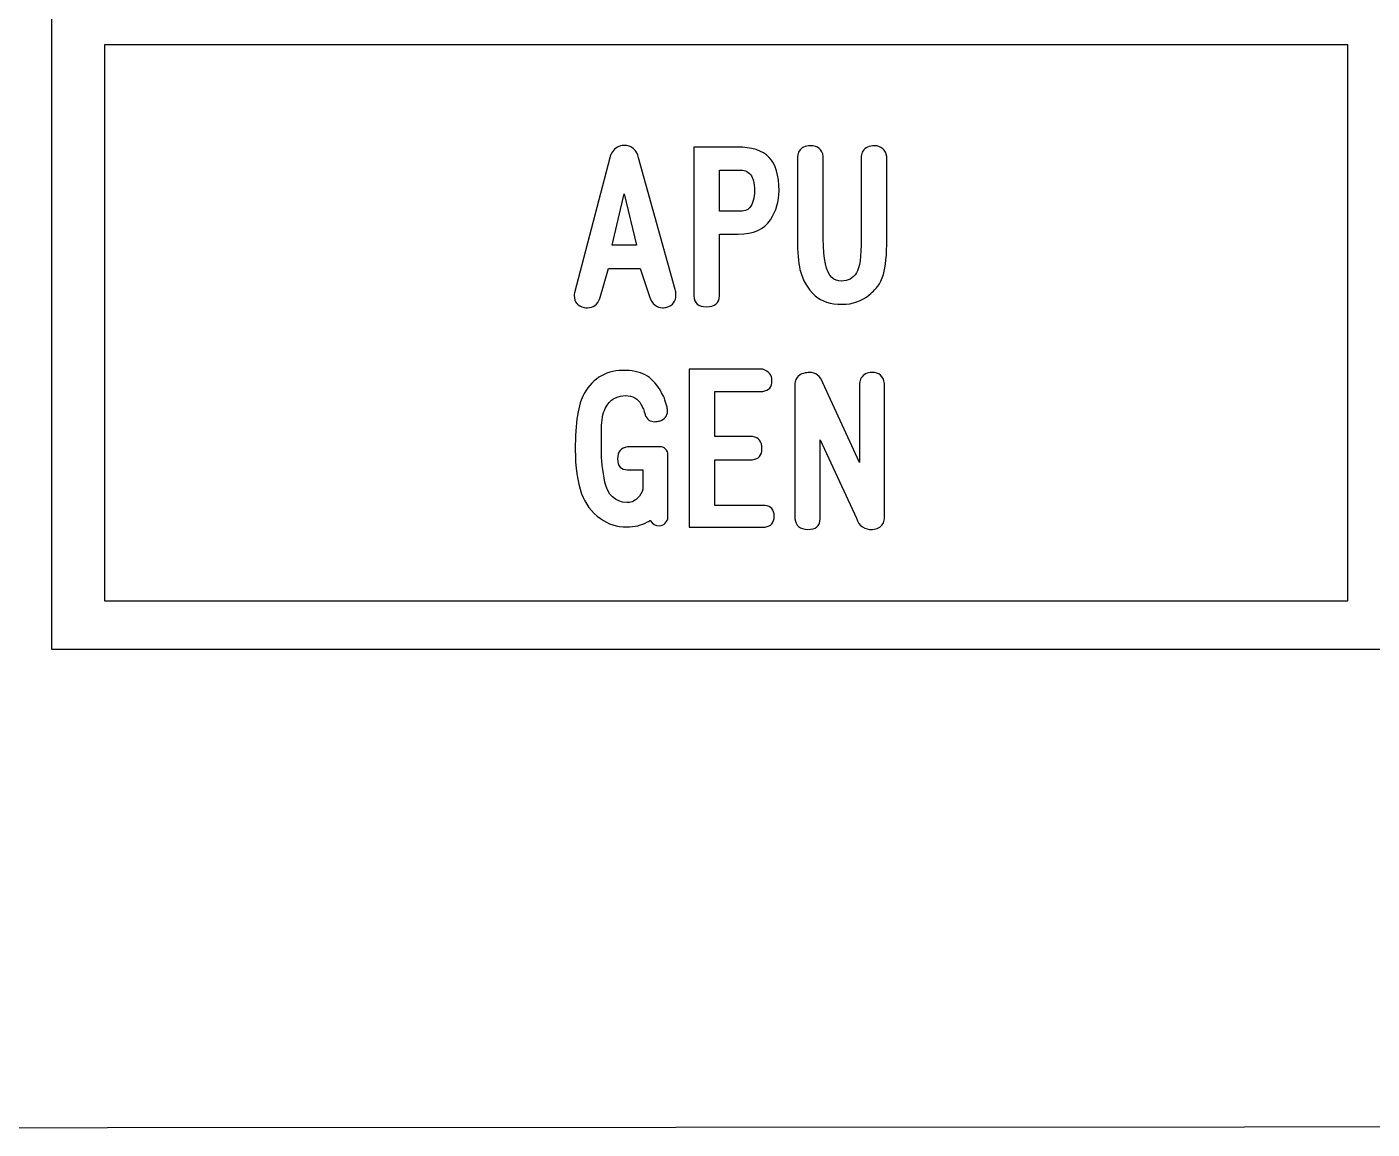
# Model space of a CAD drawing. Extents: x -224 to 225, y -79 to 79.
# Drawn here: x 101.46 to 127.49, y -78.63 to -57.31 of the extents above; entities that cross this region are included whole.
import ezdxf

# ---------------------------------------------------------------- set-up
doc = ezdxf.new("R2010")
doc.units = 0
doc.header["$MEASUREMENT"] = 0
doc.layers.add('PLAN_1', color=7, linetype='CONTINUOUS')

msp = doc.modelspace()

# ---------------------------------------------------------------- linework, layer by layer
at = {"layer": 'PLAN_1', "color": 250}
for points, knots in [([(223.9759, 78.3773), (223.9759, 78.3773), (80.9759, 78.3773), (80.9759, 78.3773), (80.9759, 78.3773), (80.4251, 78.3773), (79.9759, 77.9273), (79.9759, 77.3758), (79.9759, 77.3758), (79.9759, 77.3758), (79.9758, 71.3342), (79.9758, 71.3342), (79.9758, 71.3342), (79.9758, 70.7827), (80.4251, 70.3325), (80.9759, 70.3325), (80.9759, 70.3325), (80.9759, 70.3325), (84.7471, 70.3329), (84.7471, 70.3329), (84.7471, 70.3329), (84.7471, 70.3329), (84.7471, 70.3312), (84.7471, 70.3312), (84.7471, 70.3312), (84.7774, 70.3321), (84.8074, 70.3317), (84.8374, 70.3317), (84.8374, 70.3317), (88.2125, 70.3329), (90.9501, 67.5933), (90.9501, 64.2164), (90.9501, 64.2164), (90.9499, 60.8399), (88.2127, 58.101), (84.8374, 58.101), (84.8374, 58.101), (84.8072, 58.1014), (84.7774, 58.1018), (84.7474, 58.1024), (84.7474, 58.1024), (84.7474, 58.1024), (84.7471, 58.1014), (84.7471, 58.1014), (84.7471, 58.1014), (84.7471, 58.1014), (80.9759, 58.1014), (80.9759, 58.1014), (80.9759, 58.1014), (80.4251, 58.1014), (79.9759, 57.6514), (79.9759, 57.0999), (79.9759, 57.0999), (79.9759, 57.0999), (79.9758, -57.5), (79.9758, -57.5), (79.9758, -57.5), (79.9758, -58.0516), (80.4251, -58.5014), (80.9759, -58.5014), (80.9759, -58.5014), (80.9759, -58.5014), (84.7471, -58.5013), (84.7471, -58.5013), (84.7471, -58.5013), (84.7471, -58.5013), (84.7471, -58.502), (84.7471, -58.502), (84.7471, -58.502), (84.7774, -58.5013), (84.8074, -58.5014), (84.8374, -58.5014), (84.8374, -58.5014), (88.2125, -58.5013), (90.9501, -61.2399), (90.9501, -64.6167), (90.9501, -64.6167), (90.9499, -67.9901), (88.2177, -70.7272), (84.8467, -70.7321), (84.8467, -70.7321), (84.8397, -70.7321), (84.8338, -70.732), (84.8269, -70.7319), (84.8269, -70.7319), (84.8002, -70.7315), (84.7739, -70.7314), (84.7474, -70.7309), (84.7474, -70.7309), (84.7474, -70.7309), (84.7471, -70.7314), (84.7471, -70.7314), (84.7471, -70.7314), (84.7471, -70.7314), (80.9759, -70.7314), (80.9759, -70.7314), (80.9759, -70.7314), (80.4251, -70.7314), (79.9759, -71.181), (79.9759, -71.7325), (79.9759, -71.7325), (79.9759, -71.7325), (79.9758, -77.6209), (79.9758, -77.6209), (79.9758, -77.6209), (79.9758, -77.9033), (80.0791, -78.1466), (80.2822, -78.3424), (80.2822, -78.3424), (80.4854, -78.5379), (80.7318, -78.6325), (81.0136, -78.6218), (81.0136, -78.6218), (81.0136, -78.6218), (224.0136, -78.5346), (224.0136, -78.5346), (224.0136, -78.5346), (224.5508, -78.5142), (224.9758, -78.0725), (224.9758, -77.5342), (224.9758, -77.5342), (224.9758, -77.5342), (224.9758, -71.7378), (224.9758, -71.7378), (224.9758, -71.7378), (224.9758, -71.1866), (224.5266, -70.7368), (223.9758, -70.7368), (223.9758, -70.7368), (223.9758, -70.7368), (220.4778, -70.7365), (220.4778, -70.7365), (220.4778, -70.7365), (220.4778, -70.7365), (220.4778, -70.735), (220.4778, -70.735), (220.4778, -70.735), (220.4481, -70.7357), (220.4179, -70.7368), (220.3879, -70.7368), (220.3879, -70.7368), (217.0127, -70.7365), (214.2753, -67.9983), (214.2753, -64.6215), (214.2753, -64.6215), (214.2753, -61.2481), (217.0057, -58.5128), (220.3752, -58.506), (220.3752, -58.506), (220.381, -58.5058), (220.3857, -58.506), (220.3914, -58.5058), (220.3914, -58.5058), (220.4203, -58.5054), (220.4492, -58.5066), (220.4779, -58.5072), (220.4779, -58.5072), (220.4779, -58.5072), (220.4778, -58.505), (220.4778, -58.505), (220.4778, -58.505), (220.4778, -58.505), (223.9759, -58.505), (223.9759, -58.505), (223.9759, -58.505), (224.5267, -58.505), (224.9758, -58.0556), (224.9758, -57.5041), (224.9758, -57.5041), (224.9758, -57.5041), (224.9758, 57.096), (224.9758, 57.096), (224.9758, 57.096), (224.9758, 57.6478), (224.5266, 58.0971), (223.9758, 58.0971), (223.9758, 58.0971), (223.9758, 58.0971), (220.4778, 58.0973), (220.4778, 58.0973), (220.4778, 58.0973), (220.4778, 58.0973), (220.4778, 58.099), (220.4778, 58.099), (220.4778, 58.099), (220.4481, 58.0981), (220.4179, 58.0971), (220.3879, 58.0971), (220.3879, 58.0971), (217.0127, 58.0973), (214.2753, 60.8356), (214.2753, 64.2126), (214.2753, 64.2126), (214.2753, 67.5856), (217.0053, 70.3207), (220.3743, 70.3279), (220.3743, 70.3279), (220.3808, 70.3282), (220.386, 70.3279), (220.3923, 70.328), (220.3923, 70.328), (220.4209, 70.3288), (220.4495, 70.3274), (220.4779, 70.3268), (220.4779, 70.3268), (220.4779, 70.3268), (220.4778, 70.3291), (220.4778, 70.3291), (220.4778, 70.3291), (220.4778, 70.3291), (223.9759, 70.3291), (223.9759, 70.3291), (223.9759, 70.3291), (224.5267, 70.3291), (224.9758, 70.7785), (224.9758, 71.3299), (224.9758, 71.3299), (224.9758, 71.3299), (224.9758, 77.3759), (224.9758, 77.3759), (224.9758, 77.3759), (224.9758, 77.9276), (224.5265, 78.377), (223.9759, 78.3773)], [0, 0, 0, 0, 0.0175439, 0.0175439, 0.0175439, 0.0175439, 0.0350877, 0.0350877, 0.0350877, 0.0350877, 0.0526316, 0.0526316, 0.0526316, 0.0526316, 0.0701754, 0.0701754, 0.0701754, 0.0701754, 0.0877193, 0.0877193, 0.0877193, 0.0877193, 0.1052632, 0.1052632, 0.1052632, 0.1052632, 0.122807, 0.122807, 0.122807, 0.122807, 0.1403509, 0.1403509, 0.1403509, 0.1403509, 0.1578947, 0.1578947, 0.1578947, 0.1578947, 0.1754386, 0.1754386, 0.1754386, 0.1754386, 0.1929825, 0.1929825, 0.1929825, 0.1929825, 0.2105263, 0.2105263, 0.2105263, 0.2105263, 0.2280702, 0.2280702, 0.2280702, 0.2280702, 0.245614, 0.245614, 0.245614, 0.245614, 0.2631579, 0.2631579, 0.2631579, 0.2631579, 0.2807018, 0.2807018, 0.2807018, 0.2807018, 0.2982456, 0.2982456, 0.2982456, 0.2982456, 0.3157895, 0.3157895, 0.3157895, 0.3157895, 0.3333333, 0.3333333, 0.3333333, 0.3333333, 0.3508772, 0.3508772, 0.3508772, 0.3508772, 0.3684211, 0.3684211, 0.3684211, 0.3684211, 0.3859649, 0.3859649, 0.3859649, 0.3859649, 0.4035088, 0.4035088, 0.4035088, 0.4035088, 0.4210526, 0.4210526, 0.4210526, 0.4210526, 0.4385965, 0.4385965, 0.4385965, 0.4385965, 0.4561404, 0.4561404, 0.4561404, 0.4561404, 0.4736842, 0.4736842, 0.4736842, 0.4736842, 0.4912281, 0.4912281, 0.4912281, 0.4912281, 0.5087719, 0.5087719, 0.5087719, 0.5087719, 0.5263158, 0.5263158, 0.5263158, 0.5263158, 0.5438596, 0.5438596, 0.5438596, 0.5438596, 0.5614035, 0.5614035, 0.5614035, 0.5614035, 0.5789474, 0.5789474, 0.5789474, 0.5789474, 0.5964912, 0.5964912, 0.5964912, 0.5964912, 0.6140351, 0.6140351, 0.6140351, 0.6140351, 0.6315789, 0.6315789, 0.6315789, 0.6315789, 0.6491228, 0.6491228, 0.6491228, 0.6491228, 0.6666667, 0.6666667, 0.6666667, 0.6666667, 0.6842105, 0.6842105, 0.6842105, 0.6842105, 0.7017544, 0.7017544, 0.7017544, 0.7017544, 0.7192982, 0.7192982, 0.7192982, 0.7192982, 0.7368421, 0.7368421, 0.7368421, 0.7368421, 0.754386, 0.754386, 0.754386, 0.754386, 0.7719298, 0.7719298, 0.7719298, 0.7719298, 0.7894737, 0.7894737, 0.7894737, 0.7894737, 0.8070175, 0.8070175, 0.8070175, 0.8070175, 0.8245614, 0.8245614, 0.8245614, 0.8245614, 0.8421053, 0.8421053, 0.8421053, 0.8421053, 0.8596491, 0.8596491, 0.8596491, 0.8596491, 0.877193, 0.877193, 0.877193, 0.877193, 0.8947368, 0.8947368, 0.8947368, 0.8947368, 0.9122807, 0.9122807, 0.9122807, 0.9122807, 0.9298246, 0.9298246, 0.9298246, 0.9298246, 0.9473684, 0.9473684, 0.9473684, 0.9473684, 0.9649123, 0.9649123, 0.9649123, 0.9649123, 1, 1, 1, 1]), ([(101.9357, 69.1187), (101.9357, 69.1187), (203.0161, 69.1187), (203.0161, 69.1187), (203.0161, 69.1187), (203.0161, 69.1187), (203.0161, -69.3472), (203.0161, -69.3472), (203.0161, -69.3472), (203.0161, -69.3472), (101.9357, -69.3472), (101.9357, -69.3472), (101.9357, -69.3472), (101.9357, -69.3472), (101.9357, 69.1187), (101.9357, 69.1187)], [0, 0, 0, 0, 0.2, 0.2, 0.2, 0.2, 0.4, 0.4, 0.4, 0.4, 0.6, 0.6, 0.6, 0.6, 1, 1, 1, 1]), ([(102.9594, -57.6593), (102.9594, -57.6593), (127.0183, -57.6593), (127.0183, -57.6593), (127.0183, -57.6593), (127.0183, -57.6593), (127.0183, -68.4135), (127.0183, -68.4135), (127.0183, -68.4135), (127.0183, -68.4135), (102.9594, -68.4135), (102.9594, -68.4135), (102.9594, -68.4135), (102.9594, -68.4135), (102.9594, -57.6593), (102.9594, -57.6593)], [0, 0, 0, 0, 0.2, 0.2, 0.2, 0.2, 0.4, 0.4, 0.4, 0.4, 0.6, 0.6, 0.6, 0.6, 1, 1, 1, 1])]:
    msp.add_open_spline(points, degree=3, knots=knots, dxfattribs=at)
at = {"layer": 'PLAN_1', "color": 7}
for points, knots in [([(113.5041, -62.5279), (113.5041, -62.5279), (113.3293, -61.985), (113.3293, -61.985), (113.3293, -61.985), (113.3293, -61.985), (112.7165, -61.985), (112.7165, -61.985), (112.7165, -61.985), (112.7165, -61.985), (112.5487, -62.5642), (112.5487, -62.5642), (112.5487, -62.5642), (112.5004, -62.6856), (112.4189, -62.7467), (112.3045, -62.7467), (112.3045, -62.7467), (112.2861, -62.7466), (112.2663, -62.7448), (112.2454, -62.7409), (112.2454, -62.7409), (112.1152, -62.7148), (112.0496, -62.6385), (112.0496, -62.5121), (112.0496, -62.5121), (112.0497, -62.4923), (112.0515, -62.4746), (112.0553, -62.46), (112.0553, -62.46), (112.0553, -62.46), (112.737, -59.8467), (112.737, -59.8467), (112.737, -59.8467), (112.7497, -59.8009), (112.7666, -59.7615), (112.7889, -59.7297), (112.7889, -59.7297), (112.8423, -59.6496), (112.9167, -59.6089), (113.0126, -59.6063), (113.0126, -59.6063), (113.0846, -59.6051), (113.1468, -59.6274), (113.1995, -59.6724), (113.1995, -59.6724), (113.2523, -59.7176), (113.2841, -59.7755), (113.2955, -59.8467), (113.2955, -59.8467), (113.2955, -59.8467), (114.0032, -62.3912), (114.0032, -62.3912), (114.0032, -62.3912), (114.0133, -62.4238), (114.0183, -62.4575), (114.0183, -62.4936), (114.0183, -62.4936), (114.0185, -62.6214), (113.9592, -62.7021), (113.8409, -62.7353), (113.8409, -62.7353), (113.8137, -62.7428), (113.7869, -62.7467), (113.7608, -62.7467), (113.7608, -62.7467), (113.6432, -62.7466), (113.5574, -62.6736), (113.5041, -62.5279)], [0, 0, 0, 0, 0.0555556, 0.0555556, 0.0555556, 0.0555556, 0.1111111, 0.1111111, 0.1111111, 0.1111111, 0.1666667, 0.1666667, 0.1666667, 0.1666667, 0.2222222, 0.2222222, 0.2222222, 0.2222222, 0.2777778, 0.2777778, 0.2777778, 0.2777778, 0.3333333, 0.3333333, 0.3333333, 0.3333333, 0.3888889, 0.3888889, 0.3888889, 0.3888889, 0.4444444, 0.4444444, 0.4444444, 0.4444444, 0.5, 0.5, 0.5, 0.5, 0.5555556, 0.5555556, 0.5555556, 0.5555556, 0.6111111, 0.6111111, 0.6111111, 0.6111111, 0.6666667, 0.6666667, 0.6666667, 0.6666667, 0.7222222, 0.7222222, 0.7222222, 0.7222222, 0.7777778, 0.7777778, 0.7777778, 0.7777778, 0.8333333, 0.8333333, 0.8333333, 0.8333333, 0.8888889, 0.8888889, 0.8888889, 0.8888889, 1, 1, 1, 1]), ([(115.8479, -61.0424), (115.7276, -61.23), (115.5185, -61.3233), (115.2223, -61.3233), (115.2223, -61.3233), (115.2223, -61.3233), (114.8607, -61.3233), (114.8607, -61.3233), (114.8607, -61.3233), (114.8607, -61.3233), (114.8607, -62.5178), (114.8607, -62.5178), (114.8607, -62.5178), (114.8543, -62.6571), (114.7703, -62.7263), (114.6095, -62.7263), (114.6095, -62.7263), (114.4519, -62.7262), (114.3698, -62.6571), (114.3634, -62.5178), (114.3634, -62.5178), (114.3634, -62.5178), (114.3636, -59.6381), (114.3636, -59.6381), (114.3636, -59.6381), (114.3636, -59.6381), (115.2002, -59.6381), (115.2002, -59.6381), (115.2002, -59.6381), (115.4855, -59.6381), (115.6927, -59.7042), (115.8211, -59.8366), (115.8211, -59.8366), (115.9497, -59.9686), (116.0137, -60.1843), (116.0137, -60.4837), (116.0137, -60.4837), (116.0138, -60.6833), (115.9584, -60.8695), (115.8479, -61.0424)], [0, 0, 0, 0, 0.0909091, 0.0909091, 0.0909091, 0.0909091, 0.1818182, 0.1818182, 0.1818182, 0.1818182, 0.2727273, 0.2727273, 0.2727273, 0.2727273, 0.3636364, 0.3636364, 0.3636364, 0.3636364, 0.4545455, 0.4545455, 0.4545455, 0.4545455, 0.5454545, 0.5454545, 0.5454545, 0.5454545, 0.6363636, 0.6363636, 0.6363636, 0.6363636, 0.7272727, 0.7272727, 0.7272727, 0.7272727, 0.8181818, 0.8181818, 0.8181818, 0.8181818, 1, 1, 1, 1]), ([(118.0315, -62.1001), (118.0003, -62.1981), (117.9652, -62.2731), (117.9271, -62.3253), (117.9271, -62.3253), (117.8948, -62.3689), (117.8387, -62.4257), (117.7593, -62.495), (117.7593, -62.495), (117.6175, -62.6176), (117.4421, -62.6792), (117.2323, -62.6792), (117.2323, -62.6792), (117.0085, -62.6792), (116.8356, -62.624), (116.7123, -62.5133), (116.7123, -62.5133), (116.5662, -62.3816), (116.4676, -62.2127), (116.418, -62.0048), (116.418, -62.0048), (116.3856, -61.87), (116.3697, -61.6729), (116.3697, -61.415), (116.3697, -61.415), (116.3697, -61.415), (116.3698, -59.8187), (116.3698, -59.8187), (116.3698, -59.8187), (116.3735, -59.7792), (116.3836, -59.7449), (116.4014, -59.7163), (116.4014, -59.7163), (116.4448, -59.6482), (116.5184, -59.6134), (116.6227, -59.6122), (116.6227, -59.6122), (116.7645, -59.6107), (116.8464, -59.6794), (116.8687, -59.8187), (116.8687, -59.8187), (116.8687, -59.8187), (116.8688, -61.4129), (116.8688, -61.4129), (116.8688, -61.4129), (116.8688, -61.8076), (116.9233, -62.0569), (117.0327, -62.16), (117.0327, -62.16), (117.0812, -62.2055), (117.1452, -62.2292), (117.2247, -62.2304), (117.2247, -62.2304), (117.3463, -62.2317), (117.4421, -62.1783), (117.5113, -62.0702), (117.5113, -62.0702), (117.5725, -61.9762), (117.6029, -61.7569), (117.6029, -61.4129), (117.6029, -61.4129), (117.6029, -61.4129), (117.6031, -59.8187), (117.6031, -59.8187), (117.6031, -59.8187), (117.6068, -59.7792), (117.6175, -59.7449), (117.6366, -59.7163), (117.6366, -59.7163), (117.6799, -59.6482), (117.7542, -59.6134), (117.8597, -59.6122), (117.8597, -59.6122), (117.9221, -59.6121), (117.9748, -59.6311), (118.0193, -59.6699), (118.0193, -59.6699), (118.0632, -59.708), (118.0898, -59.7576), (118.1, -59.8187), (118.1, -59.8187), (118.1, -59.8187), (118.1001, -61.4149), (118.1001, -61.4149), (118.1001, -61.4149), (118.1001, -61.7252), (118.0771, -61.9533), (118.0315, -62.1001)], [0, 0, 0, 0, 0.0434783, 0.0434783, 0.0434783, 0.0434783, 0.0869565, 0.0869565, 0.0869565, 0.0869565, 0.1304348, 0.1304348, 0.1304348, 0.1304348, 0.173913, 0.173913, 0.173913, 0.173913, 0.2173913, 0.2173913, 0.2173913, 0.2173913, 0.2608696, 0.2608696, 0.2608696, 0.2608696, 0.3043478, 0.3043478, 0.3043478, 0.3043478, 0.3478261, 0.3478261, 0.3478261, 0.3478261, 0.3913043, 0.3913043, 0.3913043, 0.3913043, 0.4347826, 0.4347826, 0.4347826, 0.4347826, 0.4782609, 0.4782609, 0.4782609, 0.4782609, 0.5217391, 0.5217391, 0.5217391, 0.5217391, 0.5652174, 0.5652174, 0.5652174, 0.5652174, 0.6086957, 0.6086957, 0.6086957, 0.6086957, 0.6521739, 0.6521739, 0.6521739, 0.6521739, 0.6956522, 0.6956522, 0.6956522, 0.6956522, 0.7391304, 0.7391304, 0.7391304, 0.7391304, 0.7826087, 0.7826087, 0.7826087, 0.7826087, 0.826087, 0.826087, 0.826087, 0.826087, 0.8695652, 0.8695652, 0.8695652, 0.8695652, 0.9130435, 0.9130435, 0.9130435, 0.9130435, 1, 1, 1, 1]), ([(115.5187, -60.2897), (115.4951, -60.1931), (115.4428, -60.1289), (115.3634, -60.0978), (115.3634, -60.0978), (115.3387, -60.0883), (115.2903, -60.0832), (115.2184, -60.0832), (115.2184, -60.0832), (115.2184, -60.0832), (114.8607, -60.083), (114.8607, -60.083), (114.8607, -60.083), (114.8607, -60.083), (114.8607, -60.8801), (114.8607, -60.8801), (114.8607, -60.8801), (114.8607, -60.8801), (115.2262, -60.8801), (115.2262, -60.8801), (115.2262, -60.8801), (115.3373, -60.8801), (115.4104, -60.8587), (115.4435, -60.8148), (115.4435, -60.8148), (115.506, -60.7341), (115.5369, -60.6241), (115.5369, -60.4837), (115.5369, -60.4837), (115.5369, -60.4055), (115.5306, -60.3405), (115.5187, -60.2897)], [0, 0, 0, 0, 0.1111111, 0.1111111, 0.1111111, 0.1111111, 0.2222222, 0.2222222, 0.2222222, 0.2222222, 0.3333333, 0.3333333, 0.3333333, 0.3333333, 0.4444444, 0.4444444, 0.4444444, 0.4444444, 0.5555556, 0.5555556, 0.5555556, 0.5555556, 0.6666667, 0.6666667, 0.6666667, 0.6666667, 0.7777778, 0.7777778, 0.7777778, 0.7777778, 1, 1, 1, 1]), ([(113.0166, -60.5441), (113.0166, -60.5441), (112.7852, -61.5324), (112.7852, -61.5324), (112.7852, -61.5324), (112.7852, -61.5324), (113.2529, -61.5324), (113.2529, -61.5324), (113.2529, -61.5324), (113.2529, -61.5324), (113.0166, -60.5441), (113.0166, -60.5441)], [0, 0, 0, 0, 0.25, 0.25, 0.25, 0.25, 0.5, 0.5, 0.5, 0.5, 1, 1, 1, 1]), ([(113.4692, -66.8887), (113.3535, -66.9529), (113.2192, -66.9854), (113.0667, -66.9854), (113.0667, -66.9854), (112.8749, -66.9854), (112.705, -66.9319), (112.5588, -66.8252), (112.5588, -66.8252), (112.3834, -66.696), (112.2619, -66.5352), (112.1933, -66.3427), (112.1933, -66.3427), (112.1113, -66.1106), (112.0706, -65.8278), (112.0706, -65.4941), (112.0706, -65.4941), (112.0706, -64.9689), (112.1278, -64.6059), (112.2422, -64.4063), (112.2422, -64.4063), (112.4184, -64.0948), (112.6891, -63.9448), (113.054, -63.9575), (113.054, -63.9575), (113.2206, -63.9626), (113.3578, -64.0001), (113.4672, -64.0713), (113.4672, -64.0713), (113.5702, -64.1382), (113.6617, -64.2442), (113.7411, -64.3892), (113.7411, -64.3892), (113.771, -64.4438), (113.7888, -64.4801), (113.7952, -64.4972), (113.7952, -64.4972), (113.8099, -64.5468), (113.8251, -64.597), (113.8397, -64.6467), (113.8397, -64.6467), (113.8498, -64.6766), (113.8549, -64.707), (113.8549, -64.7395), (113.8549, -64.7395), (113.855, -64.8411), (113.8022, -64.9072), (113.6966, -64.9372), (113.6966, -64.9372), (113.6669, -64.9453), (113.6388, -64.9499), (113.6127, -64.9499), (113.6127, -64.9499), (113.5218, -64.9499), (113.4589, -64.9072), (113.4227, -64.8215), (113.4227, -64.8215), (113.4216, -64.8175), (113.4119, -64.784), (113.3947, -64.7191), (113.3947, -64.7191), (113.3934, -64.7115), (113.3756, -64.6753), (113.3407, -64.6097), (113.3407, -64.6097), (113.2849, -64.5042), (113.1849, -64.4496), (113.0406, -64.4457), (113.0406, -64.4457), (112.9791, -64.4445), (112.9148, -64.4584), (112.8493, -64.4865), (112.8493, -64.4865), (112.7769, -64.5188), (112.7164, -64.5774), (112.6668, -64.6626), (112.6668, -64.6626), (112.6167, -64.7478), (112.5874, -64.8672), (112.5772, -65.0211), (112.5772, -65.0211), (112.576, -65.0509), (112.5753, -65.2009), (112.5753, -65.4718), (112.5753, -65.4718), (112.5754, -65.6898), (112.5982, -65.9054), (112.644, -66.1177), (112.644, -66.1177), (112.6987, -66.3687), (112.8397, -66.501), (113.0667, -66.5143), (113.0667, -66.5143), (113.1412, -66.5193), (113.2097, -66.4915), (113.2733, -66.4304), (113.2733, -66.4304), (113.3307, -66.377), (113.3642, -66.3191), (113.3756, -66.2574), (113.3756, -66.2574), (113.3756, -66.2574), (113.3757, -65.8812), (113.3757, -65.8812), (113.3757, -65.8812), (113.3757, -65.8812), (113.0815, -65.8812), (113.0815, -65.8812), (113.0815, -65.8812), (112.9525, -65.8787), (112.8881, -65.8081), (112.8881, -65.6689), (112.8881, -65.6689), (112.8882, -65.5307), (112.9529, -65.4539), (113.0819, -65.438), (113.0819, -65.438), (113.0819, -65.438), (113.7393, -65.438), (113.7393, -65.438), (113.7393, -65.438), (113.7655, -65.4392), (113.792, -65.4526), (113.8193, -65.4787), (113.8193, -65.4787), (113.8492, -65.5099), (113.8638, -65.5468), (113.8638, -65.5887), (113.8638, -65.5887), (113.8638, -65.5887), (113.8639, -66.3618), (113.8639, -66.3618), (113.8639, -66.3618), (113.8653, -66.3643), (113.8651, -66.5092), (113.8638, -66.7971), (113.8638, -66.7971), (113.8613, -66.8448), (113.8428, -66.8836), (113.8092, -66.9148), (113.8092, -66.9148), (113.7748, -66.946), (113.7354, -66.9612), (113.6909, -66.9612), (113.6909, -66.9612), (113.6236, -66.9612), (113.567, -66.9269), (113.5212, -66.8588), (113.5212, -66.8588), (113.5162, -66.8626), (113.4989, -66.8721), (113.4692, -66.8887)], [0, 0, 0, 0, 0.025641, 0.025641, 0.025641, 0.025641, 0.0512821, 0.0512821, 0.0512821, 0.0512821, 0.0769231, 0.0769231, 0.0769231, 0.0769231, 0.1025641, 0.1025641, 0.1025641, 0.1025641, 0.1282051, 0.1282051, 0.1282051, 0.1282051, 0.1538462, 0.1538462, 0.1538462, 0.1538462, 0.1794872, 0.1794872, 0.1794872, 0.1794872, 0.2051282, 0.2051282, 0.2051282, 0.2051282, 0.2307692, 0.2307692, 0.2307692, 0.2307692, 0.2564103, 0.2564103, 0.2564103, 0.2564103, 0.2820513, 0.2820513, 0.2820513, 0.2820513, 0.3076923, 0.3076923, 0.3076923, 0.3076923, 0.3333333, 0.3333333, 0.3333333, 0.3333333, 0.3589744, 0.3589744, 0.3589744, 0.3589744, 0.3846154, 0.3846154, 0.3846154, 0.3846154, 0.4102564, 0.4102564, 0.4102564, 0.4102564, 0.4358974, 0.4358974, 0.4358974, 0.4358974, 0.4615385, 0.4615385, 0.4615385, 0.4615385, 0.4871795, 0.4871795, 0.4871795, 0.4871795, 0.5128205, 0.5128205, 0.5128205, 0.5128205, 0.5384615, 0.5384615, 0.5384615, 0.5384615, 0.5641026, 0.5641026, 0.5641026, 0.5641026, 0.5897436, 0.5897436, 0.5897436, 0.5897436, 0.6153846, 0.6153846, 0.6153846, 0.6153846, 0.6410256, 0.6410256, 0.6410256, 0.6410256, 0.6666667, 0.6666667, 0.6666667, 0.6666667, 0.6923077, 0.6923077, 0.6923077, 0.6923077, 0.7179487, 0.7179487, 0.7179487, 0.7179487, 0.7435897, 0.7435897, 0.7435897, 0.7435897, 0.7692308, 0.7692308, 0.7692308, 0.7692308, 0.7948718, 0.7948718, 0.7948718, 0.7948718, 0.8205128, 0.8205128, 0.8205128, 0.8205128, 0.8461538, 0.8461538, 0.8461538, 0.8461538, 0.8717949, 0.8717949, 0.8717949, 0.8717949, 0.8974359, 0.8974359, 0.8974359, 0.8974359, 0.9230769, 0.9230769, 0.9230769, 0.9230769, 0.9487179, 0.9487179, 0.9487179, 0.9487179, 1, 1, 1, 1]), ([(114.2733, -66.9873), (114.2733, -66.9873), (114.2733, -63.9346), (114.2733, -63.9346), (114.2733, -63.9346), (114.2733, -63.9346), (115.6998, -63.9346), (115.6998, -63.9346), (115.6998, -63.9346), (115.8179, -63.9791), (115.8764, -64.0517), (115.8764, -64.1509), (115.8764, -64.1509), (115.8765, -64.2774), (115.8179, -64.3486), (115.6997, -64.3632), (115.6997, -64.3632), (115.6997, -64.3632), (114.7704, -64.3631), (114.7704, -64.3631), (114.7704, -64.3631), (114.7704, -64.3631), (114.7704, -65.2384), (114.7704, -65.2384), (114.7704, -65.2384), (114.7704, -65.2384), (115.5026, -65.2384), (115.5026, -65.2384), (115.5026, -65.2384), (115.6229, -65.2557), (115.6832, -65.3339), (115.6832, -65.4731), (115.6832, -65.4731), (115.6834, -65.6008), (115.6228, -65.672), (115.5026, -65.6853), (115.5026, -65.6853), (115.5026, -65.6853), (114.7704, -65.6853), (114.7704, -65.6853), (114.7704, -65.6853), (114.7704, -65.6853), (114.7704, -66.5701), (114.7704, -66.5701), (114.7704, -66.5701), (114.7704, -66.5701), (115.7423, -66.5701), (115.7423, -66.5701), (115.7423, -66.5701), (115.8606, -66.5816), (115.9196, -66.6504), (115.9196, -66.7769), (115.9196, -66.7769), (115.9197, -66.9045), (115.8605, -66.9746), (115.7429, -66.9873), (115.7429, -66.9873), (115.7429, -66.9873), (114.2733, -66.9873), (114.2733, -66.9873)], [0, 0, 0, 0, 0.0625, 0.0625, 0.0625, 0.0625, 0.125, 0.125, 0.125, 0.125, 0.1875, 0.1875, 0.1875, 0.1875, 0.25, 0.25, 0.25, 0.25, 0.3125, 0.3125, 0.3125, 0.3125, 0.375, 0.375, 0.375, 0.375, 0.4375, 0.4375, 0.4375, 0.4375, 0.5, 0.5, 0.5, 0.5, 0.5625, 0.5625, 0.5625, 0.5625, 0.625, 0.625, 0.625, 0.625, 0.6875, 0.6875, 0.6875, 0.6875, 0.75, 0.75, 0.75, 0.75, 0.8125, 0.8125, 0.8125, 0.8125, 0.875, 0.875, 0.875, 0.875, 1, 1, 1, 1]), ([(117.5102, -66.8162), (117.5102, -66.8162), (116.8103, -65.2983), (116.8103, -65.2983), (116.8103, -65.2983), (116.8103, -65.2983), (116.8103, -66.827), (116.8103, -66.827), (116.8103, -66.827), (116.8065, -66.968), (116.7257, -67.0375), (116.568, -67.0337), (116.568, -67.0337), (116.4154, -67.0297), (116.3334, -66.9612), (116.322, -66.8265), (116.322, -66.8265), (116.322, -66.8265), (116.3221, -64.2055), (116.3221, -64.2055), (116.3221, -64.2055), (116.3245, -64.1704), (116.3334, -64.1401), (116.3481, -64.114), (116.3481, -64.114), (116.3868, -64.0517), (116.4549, -64.0142), (116.5528, -64.0021), (116.5528, -64.0021), (116.568, -63.9996), (116.582, -63.9982), (116.596, -63.9982), (116.596, -63.9982), (116.7252, -63.9982), (116.8128, -64.065), (116.8604, -64.1978), (116.8604, -64.1978), (116.8604, -64.1978), (117.5679, -65.7361), (117.5679, -65.7361), (117.5679, -65.7361), (117.5679, -65.7361), (117.5679, -64.2085), (117.5679, -64.2085), (117.5679, -64.2085), (117.5745, -64.1692), (117.5857, -64.1342), (117.6035, -64.1045), (117.6035, -64.1045), (117.6469, -64.0351), (117.7167, -63.9996), (117.814, -63.9982), (117.814, -63.9982), (117.9519, -63.9968), (118.032, -64.067), (118.0542, -64.2086), (118.0542, -64.2086), (118.0542, -64.2086), (118.0543, -66.827), (118.0543, -66.827), (118.0543, -66.827), (118.0493, -66.8651), (118.0383, -66.8983), (118.0205, -66.9256), (118.0205, -66.9256), (117.9801, -66.9942), (117.9131, -67.0298), (117.8216, -67.0337), (117.8216, -67.0337), (117.6685, -67.0424), (117.5648, -66.97), (117.5102, -66.8162)], [0, 0, 0, 0, 0.0526316, 0.0526316, 0.0526316, 0.0526316, 0.1052632, 0.1052632, 0.1052632, 0.1052632, 0.1578947, 0.1578947, 0.1578947, 0.1578947, 0.2105263, 0.2105263, 0.2105263, 0.2105263, 0.2631579, 0.2631579, 0.2631579, 0.2631579, 0.3157895, 0.3157895, 0.3157895, 0.3157895, 0.3684211, 0.3684211, 0.3684211, 0.3684211, 0.4210526, 0.4210526, 0.4210526, 0.4210526, 0.4736842, 0.4736842, 0.4736842, 0.4736842, 0.5263158, 0.5263158, 0.5263158, 0.5263158, 0.5789474, 0.5789474, 0.5789474, 0.5789474, 0.6315789, 0.6315789, 0.6315789, 0.6315789, 0.6842105, 0.6842105, 0.6842105, 0.6842105, 0.7368421, 0.7368421, 0.7368421, 0.7368421, 0.7894737, 0.7894737, 0.7894737, 0.7894737, 0.8421053, 0.8421053, 0.8421053, 0.8421053, 0.8947368, 0.8947368, 0.8947368, 0.8947368, 1, 1, 1, 1])]:
    msp.add_open_spline(points, degree=3, knots=knots, dxfattribs=at)

doc.saveas('drawing.dxf')
